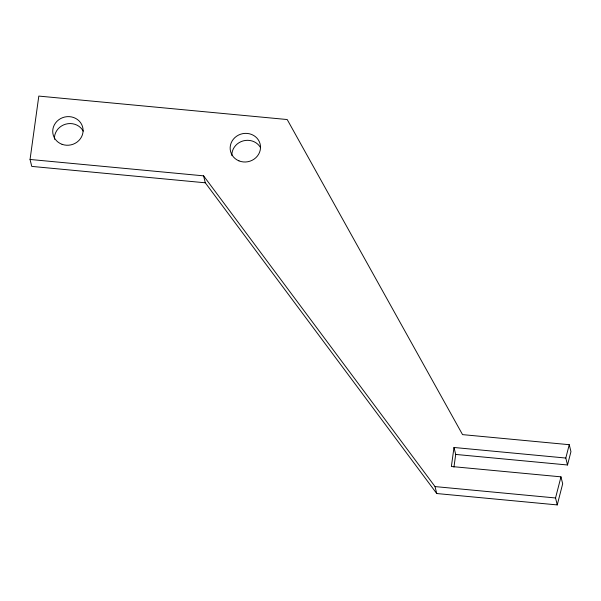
<?xml version="1.0" encoding="UTF-8"?>
<svg xmlns="http://www.w3.org/2000/svg" width="601" height="601" viewBox="0 0 601 601"><rect width="100%" height="100%" fill="white"/><g stroke="black" fill="none" stroke-linecap="round" stroke-linejoin="round"><path stroke-width="0.9" d="M453.995 447.482L451.366 466.496L560.973 476.841L562.679 483.79L557.247 504.915L436.732 493.534L205.294 182.794L31.755 166.402L30.05 159.46L38.81 96.085L287.203 119.539L462.552 434.621L569.245 444.695L570.95 451.636L567.517 464.986L455.701 454.431L453.995 447.482L565.811 458.045L567.517 464.986M453.95 467.105L455.701 454.431M557.247 504.915L555.542 497.966L560.973 476.841M565.811 458.045L569.245 444.695M30.05 159.46L203.589 175.845L435.026 486.585L436.732 493.534M435.026 486.585L555.542 497.966M203.589 175.845L205.294 182.794M54.451 139.274A15.25 14.274 -13.8 0 1 65.667 124.167A15.25 14.274 -13.8 0 1 83.231 131.146M231.851 155.456A15.25 14.274 -13.8 0 1 243.195 140.889A15.25 14.274 -13.8 0 1 260.481 147.568M62.106 144.338A15.25 14.274 -13.8 0 0 82.968 128.622A15.25 14.274 -13.8 0 0 58.65 119.847A15.25 14.274 -13.8 0 0 62.106 144.338M238.98 160.88A15.25 14.274 -13.8 0 0 260.466 145.93A15.25 14.274 -13.8 0 0 236.561 136.247A15.25 14.274 -13.8 0 0 238.98 160.88"/></g></svg>
